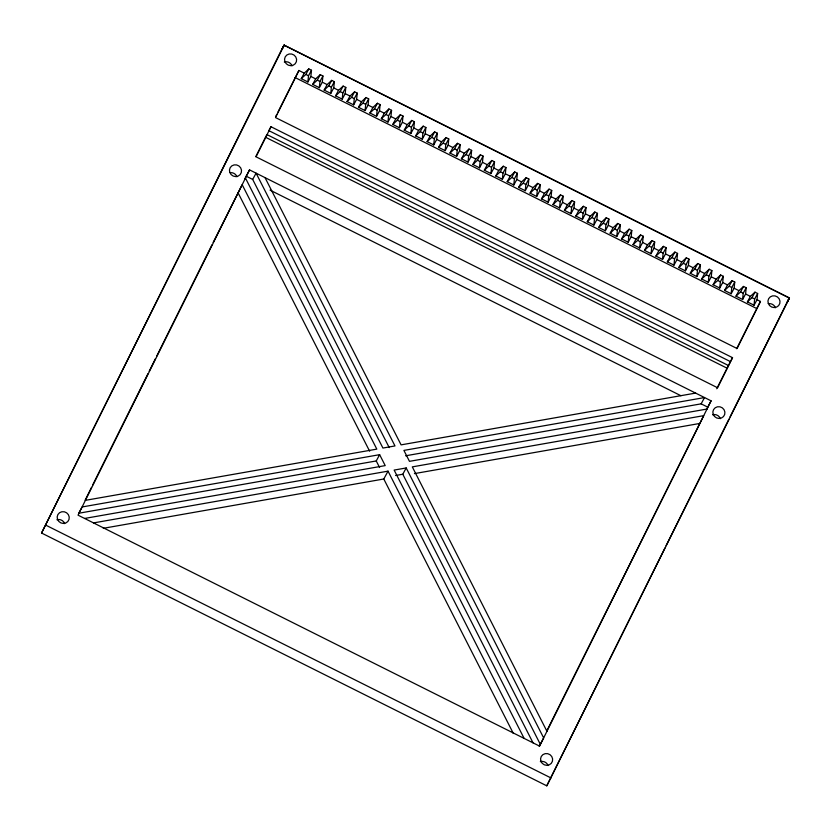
<?xml version="1.0" encoding="UTF-8"?>
<svg xmlns="http://www.w3.org/2000/svg" width="831" height="831" viewBox="0 0 831 831"><rect width="100%" height="100%" fill="white"/><g stroke="black" fill="none" stroke-linecap="round" stroke-linejoin="round"><path stroke-width="1.25" d="M307.896 81.968L308.509 75.746L311.48 70.24L308.82 68.911L304.239 73.149L301.269 78.644L307.896 81.968L310.867 76.462L311.48 70.24M319.333 87.691L319.945 81.469L322.916 75.964L320.267 74.634L315.676 78.872L312.705 84.367L319.333 87.691L322.303 82.186L322.916 75.964M330.78 93.415L331.382 87.193L334.353 81.687L331.704 80.368L327.123 84.596L324.152 90.091L330.78 93.415L333.75 87.909L334.353 81.687M342.216 99.138L342.829 92.916L345.8 87.411L343.141 86.092L338.56 90.319L335.589 95.825L342.216 99.138L345.187 93.633L345.8 87.411M353.653 104.862L354.266 98.64L357.237 93.134L354.588 91.815L349.996 96.043L347.026 101.548L353.653 104.862L356.624 99.356L357.237 93.134M365.1 110.585L365.702 104.363L368.673 98.868L366.024 97.539L361.443 101.766L358.473 107.272L365.1 110.585L368.071 105.09L368.673 98.868M376.536 116.309L377.149 110.087L380.12 104.592L377.461 103.262L372.88 107.49L369.909 112.995L376.536 116.309L379.507 110.814L380.12 104.592M387.973 122.032L388.586 115.81L391.557 110.315L388.908 108.986L384.317 113.213L381.346 118.719L387.973 122.032L390.944 116.537L391.557 110.315M399.41 127.756L400.023 121.534L402.993 116.039L400.345 114.709L395.764 118.947L392.793 124.442L399.41 127.756L402.391 122.261L402.993 116.039M410.857 133.479L411.459 127.257L414.44 121.762L411.781 120.433L407.2 124.671L404.23 130.166L410.857 133.479L413.828 127.984L414.44 121.762M422.293 139.203L422.906 132.981L425.877 127.486L423.218 126.156L418.637 130.394L415.666 135.889L422.293 139.203L425.264 133.708L425.877 127.486M433.73 144.926L434.343 138.704L437.314 133.209L434.665 131.88L430.084 136.118L427.103 141.613L433.73 144.926L436.701 139.431L437.314 133.209M445.177 150.65L445.78 144.428L448.75 138.933L446.102 137.603L441.521 141.841L438.55 147.336L445.177 150.65L448.148 145.155L448.75 138.933M456.614 156.373L457.227 150.151L460.197 144.656L457.538 143.327L452.957 147.565L449.987 153.06L456.614 156.373L459.585 150.878L460.197 144.656M468.05 162.097L468.663 155.875L471.634 150.38L468.985 149.05L464.394 153.288L461.423 158.783L468.05 162.097L471.021 156.602L471.634 150.38M479.497 167.82L480.1 161.598L483.071 156.103L480.422 154.774L475.841 159.012L472.87 164.507L479.497 167.82L482.468 162.325L483.071 156.103M490.934 173.554L491.547 167.322L494.518 161.827L491.859 160.497L487.278 164.735L484.307 170.23L490.934 173.554L493.905 168.049L494.518 161.827M502.371 179.278L502.984 173.056L505.954 167.55L503.306 166.221L498.714 170.459L495.743 175.954L502.371 179.278L505.341 173.772L505.954 167.55M513.807 185.001L514.42 178.779L517.391 173.274L514.742 171.955L510.161 176.182L507.19 181.677L513.807 185.001L516.789 179.496L517.391 173.274M525.254 190.725L525.867 184.503L528.838 178.997L526.179 177.678L521.598 181.906L518.627 187.401L525.254 190.725L528.225 185.22L528.838 178.997M536.691 196.448L537.304 190.226L540.275 184.721L537.626 183.402L533.035 187.629L530.064 193.135L536.691 196.448L539.662 190.943L540.275 184.721M548.128 202.172L548.74 195.95L551.711 190.444L549.062 189.125L544.482 193.353L541.5 198.858L548.128 202.172L551.098 196.677L551.711 190.444M559.575 207.895L560.177 201.673L563.158 196.178L560.499 194.849L555.918 199.076L552.947 204.582L559.575 207.895L562.545 202.4L563.158 196.178M571.011 213.619L571.624 207.397L574.595 201.902L571.936 200.572L567.355 204.8L564.384 210.305L571.011 213.619L573.982 208.124L574.595 201.902M582.448 219.342L583.061 213.12L586.032 207.625L583.383 206.296L578.792 210.523L575.821 216.029L582.448 219.342L585.419 213.847L586.032 207.625M593.895 225.066L594.497 218.844L597.468 213.349L594.819 212.019L590.239 216.257L587.268 221.752L593.895 225.066L596.866 219.571L597.468 213.349M605.332 230.789L605.944 224.567L608.915 219.072L606.256 217.743L601.675 221.981L598.704 227.476L605.332 230.789L608.302 225.294L608.915 219.072M616.768 236.513L617.381 230.291L620.352 224.796L617.703 223.466L613.112 227.704L610.141 233.199L616.768 236.513L619.739 231.018L620.352 224.796M628.215 242.237L628.818 236.014L631.789 230.519L629.14 229.19L624.559 233.428L621.588 238.923L628.215 242.237L631.186 236.742L631.789 230.519M639.652 247.96L640.265 241.738L643.236 236.243L640.576 234.913L635.995 239.151L633.025 244.646L639.652 247.96L642.623 242.465L643.236 236.243M651.088 253.684L651.701 247.461L654.672 241.966L652.023 240.637L647.432 244.875L644.461 250.37L651.088 253.684L654.059 248.189L654.672 241.966M662.525 259.407L663.138 253.185L666.109 247.69L663.46 246.36L658.879 250.598L655.908 256.093L662.525 259.407L665.506 253.912L666.109 247.69M673.972 265.131L674.575 258.908L677.556 253.413L674.897 252.084L670.316 256.322L667.345 261.817L673.972 265.131L676.943 259.636L677.556 253.413M685.409 270.864L686.022 264.642L688.992 259.137L686.333 257.807L681.752 262.045L678.782 267.54L685.409 270.864L688.38 265.359L688.992 259.137M696.845 276.588L697.458 270.366L700.429 264.86L697.78 263.531L693.199 267.769L690.218 273.264L696.845 276.588L699.816 271.083L700.429 264.86M708.292 282.311L708.895 276.089L711.866 270.584L709.217 269.265L704.636 273.492L701.665 278.987L708.292 282.311L711.263 276.806L711.866 270.584M719.729 288.035L720.342 281.813L723.313 276.308L720.654 274.988L716.073 279.216L713.102 284.721L719.729 288.035L722.7 282.53L723.313 276.308M731.166 293.759L731.779 287.536L734.749 282.031L732.101 280.712L727.509 284.94L724.539 290.445L731.166 293.759L734.137 288.253L734.749 282.031M742.613 299.482L743.215 293.26L746.186 287.765L743.537 286.435L738.956 290.663L735.986 296.168L742.613 299.482L745.584 293.987L746.186 287.765M754.049 305.206L754.662 298.983L757.633 293.488L754.974 292.159L750.393 296.387L747.422 301.892L754.049 305.206L757.02 299.711L757.633 293.488M284.036 45.165L282.083 49.091L284.212 45.165L789.45 297.976L546.788 785.835L41.55 533.024L281.262 50.4L284.036 45.165L789.273 297.986M41.55 533.024L284.212 45.165M85.188 500.085L91.524 487.319M92.677 484.992L148.011 373.586M149.165 371.27L155.511 358.504M156.664 356.187L211.998 244.781M213.151 242.455L242.174 184.7L376.817 449.124L85.396 500.345M244.615 179.247L249.539 169.888L711.087 400.833L539.579 746.124L78.041 515.168L249.539 169.888M255.771 156.644L266.907 134.57L728.455 365.526L732.527 357.673L270.979 126.728L268.86 130.654L730.397 361.599M275.695 116.6L276.837 114.304M277.98 112.008L298.911 70.479L304.239 73.149M270.979 126.728L256.041 156.81L717.579 387.755L732.527 357.673M298.911 70.479L275.528 117.566L737.066 348.521L760.458 301.435L757.02 299.711M539.246 746.248L543.661 737.918L406.193 467.957L394.143 470.076L533.035 742.852M546.736 731.031L703.722 415.656L412.301 466.877L546.943 731.301M706.672 409.174L711.087 400.833M716.748 388.742L728.455 365.526M736.671 348.698L760.458 301.435M546.788 785.835L664.914 548.013M666.067 545.687L728.88 419.229M730.034 416.913L788.723 299.035M788.785 298.963L787.331 301.913L789.45 297.976M301.269 78.644L305.85 74.416L308.82 68.911M389.23 447.597L252.686 179.444L256.083 173.16L394.985 445.935L382.925 448.054L245.467 178.094M312.705 84.367L317.297 80.14L320.267 74.634M324.152 90.091L328.733 85.863L331.704 80.368M335.589 95.825L340.17 91.587L343.141 86.092M347.026 101.548L351.617 97.31L354.588 91.815M358.473 107.272L363.054 103.034L366.024 97.539M369.909 112.995L374.49 108.757L377.461 103.262M381.346 118.719L385.927 114.481L388.908 108.986M392.793 124.442L397.374 120.204L400.345 114.709M404.23 130.166L408.81 125.928L411.781 120.433M415.666 135.889L420.247 131.651L423.218 126.156M427.103 141.613L431.694 137.375L434.665 131.88M438.55 147.336L443.131 143.098L446.102 137.603M449.987 153.06L454.567 148.822L457.538 143.327M461.423 158.783L466.014 154.556L468.985 149.05M472.87 164.507L477.451 160.279L480.422 154.774M484.307 170.23L488.888 166.003L491.859 160.497M495.743 175.954L500.335 171.726L503.306 166.221M507.19 181.677L511.771 177.45L514.742 171.955M518.627 187.401L523.208 183.173L526.179 177.678M379.642 454.671L82.113 506.962L78.716 513.246L376.246 460.956L379.642 454.671L385.21 465.609L84.585 518.451M530.064 193.135L534.645 188.897L537.626 183.402M103.293 528.308L383.787 478.999L388.035 471.146L524.112 738.385M541.5 198.858L546.092 194.62L549.062 189.125M395.566 475.509L402.796 474.241L406.193 467.957M552.947 204.582L557.528 200.344L560.499 194.849M564.384 210.305L568.965 206.067L571.936 200.572M575.821 216.029L580.412 211.791L583.383 206.296M587.268 221.752L591.849 217.514L594.819 212.019M598.704 227.476L603.285 223.238L606.256 217.743M610.141 233.199L614.732 228.961L617.703 223.466M621.588 238.923L626.169 234.685L629.14 229.19M633.025 244.646L637.606 240.408L640.576 234.913M644.461 250.37L649.042 246.142L652.023 240.637M655.908 256.093L660.489 251.866L663.46 246.36M667.345 261.817L671.926 257.589L674.897 252.084M678.782 267.54L683.362 263.313L686.333 257.807M690.218 273.264L694.809 269.036L697.78 263.531M701.665 278.987L706.246 274.76L709.217 269.265M713.102 284.721L717.683 280.483L720.654 274.988M724.539 290.445L729.13 286.207L732.101 280.712M735.986 296.168L740.566 291.93L743.537 286.435M747.422 301.892L752.003 297.654L754.974 292.159M405.611 455.793L701.135 403.845L704.543 397.561L403.908 450.402L409.475 461.34L707.004 409.039M695.609 393.094L401.093 444.865L265.016 177.626M93.508 522.917L388.035 471.146M414.44 473.608L699.473 423.509M310.867 76.462L315.676 78.872M322.303 82.186L327.123 84.596M333.75 87.909L338.56 90.319M345.187 93.633L349.996 96.043M356.624 99.356L361.443 101.766M368.071 105.09L372.88 107.49M379.507 110.814L384.317 113.213M390.944 116.537L395.764 118.947M402.391 122.261L407.2 124.671M413.828 127.984L418.637 130.394M425.264 133.708L430.084 136.118M436.701 139.431L441.521 141.841M448.148 145.155L452.957 147.565M459.585 150.878L464.394 153.288M471.021 156.602L475.841 159.012M482.468 162.325L487.278 164.735M493.905 168.049L498.714 170.459M505.341 173.772L510.161 176.182M516.789 179.496L521.598 181.906M528.225 185.22L533.035 187.629M539.662 190.943L544.482 193.353M551.098 196.677L555.918 199.076M562.545 202.4L567.355 204.8M573.982 208.124L578.792 210.523M585.419 213.847L590.239 216.257M596.866 219.571L601.675 221.981M608.302 225.294L613.112 227.704M619.739 231.018L624.559 233.428M631.186 236.742L635.995 239.151M642.623 242.465L647.432 244.875M654.059 248.189L658.879 250.598M665.506 253.912L670.316 256.322M676.943 259.636L681.752 262.045M688.38 265.359L693.199 267.769M699.816 271.083L704.636 273.492M711.263 276.806L716.073 279.216M722.7 282.53L727.509 284.94M734.137 288.253L738.956 290.663M745.584 293.987L750.393 296.387M305.85 74.416L308.509 75.746M317.297 80.14L319.945 81.469M328.733 85.863L331.382 87.193M340.17 91.587L342.829 92.916M351.617 97.31L354.266 98.64M363.054 103.034L365.702 104.363M374.49 108.757L377.149 110.087M385.927 114.481L388.586 115.81M397.374 120.204L400.023 121.534M408.81 125.928L411.459 127.257M420.247 131.651L422.906 132.981M431.694 137.375L434.343 138.704M443.131 143.098L445.78 144.428M454.567 148.822L457.227 150.151M466.014 154.556L468.663 155.875M477.451 160.279L480.1 161.598M488.888 166.003L491.547 167.322M500.335 171.726L502.984 173.056M511.771 177.45L514.42 178.779M523.208 183.173L525.867 184.503M534.645 188.897L537.304 190.226M546.092 194.62L548.74 195.95M557.528 200.344L560.177 201.673M568.965 206.067L571.624 207.397M580.412 211.791L583.061 213.12M591.849 217.514L594.497 218.844M603.285 223.238L605.944 224.567M614.732 228.961L617.381 230.291M626.169 234.685L628.818 236.014M637.606 240.408L640.265 241.738M649.042 246.142L651.701 247.461M660.489 251.866L663.138 253.185M671.926 257.589L674.575 258.908M683.362 263.313L686.022 264.642M694.809 269.036L697.458 270.366M706.246 274.76L708.895 276.089M717.683 280.483L720.342 281.813M729.13 286.207L731.779 287.536M740.566 291.93L743.215 293.26M752.003 297.654L754.662 298.983M295.088 77.553L756.636 308.509M265.432 137.198L726.98 368.143M246.142 176.172L252.686 179.444M701.135 403.845L707.69 407.117M270.054 190.122L680.921 395.722M45.798 525.161L551.036 777.982M402.796 474.241L540.264 744.202M376.246 460.956L379.59 467.51M237.936 192.563L369.639 451.212M383.787 478.999L513.381 733.513M284.316 62.003A6.108 5.838 28.4 0 1 292.045 65.878M230.769 172.651A6.108 5.838 28.4 0 1 236.949 176.785M56.944 519.77A6.108 5.838 28.4 0 1 64.673 523.644M540.337 761.663A6.108 5.838 28.4 0 1 548.065 765.528M712.614 414.804A6.108 5.838 28.4 0 1 720.342 418.668M769.246 303.627A6.108 5.838 28.4 0 1 775.427 307.761M284.888 61.556A6.108 5.838 28.4 0 0 295.192 63.779A6.108 5.838 28.4 0 0 291.681 54.025A6.108 5.838 28.4 0 0 284.888 61.556M768.28 303.44A6.108 5.838 28.4 0 0 778.585 305.663A6.108 5.838 28.4 0 0 775.074 295.909A6.108 5.838 28.4 0 0 768.28 303.44M229.803 172.464A6.108 5.838 28.4 0 0 240.097 174.687A6.108 5.838 28.4 0 0 236.596 164.933A6.108 5.838 28.4 0 0 229.803 172.464M713.195 414.347A6.108 5.838 28.4 0 0 723.489 416.57A6.108 5.838 28.4 0 0 719.989 406.816A6.108 5.838 28.4 0 0 713.195 414.347M57.516 519.323A6.108 5.838 28.4 0 0 67.82 521.546A6.108 5.838 28.4 0 0 64.309 511.792A6.108 5.838 28.4 0 0 57.516 519.323M540.908 761.206A6.108 5.838 28.4 0 0 551.213 763.429A6.108 5.838 28.4 0 0 547.702 753.675A6.108 5.838 28.4 0 0 540.908 761.206"/></g></svg>
